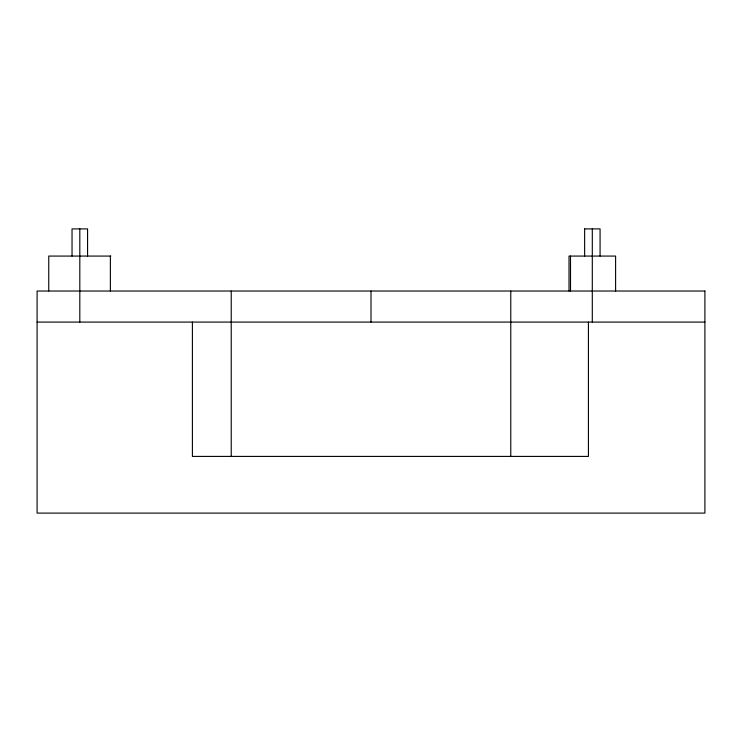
<?xml version="1.0" encoding="UTF-8"?>
<svg xmlns="http://www.w3.org/2000/svg" width="742" height="742" viewBox="0 0 742 742"><rect width="100%" height="100%" fill="white"/><g stroke="black" fill="none" stroke-linecap="round" stroke-linejoin="round"><path stroke-width="1.11" d="M584.538 228.898L600.074 228.898L600.074 256.073M110.864 256.073L48.749 256.073L48.749 291.022M37.1 322.084L704.9 322.084M615.6 291.022L615.6 256.073L569.012 256.073L569.012 291.022M592.302 228.898L592.302 322.084M588.425 322.084L588.425 456.413L192.401 456.413L192.401 322.084M584.631 228.898L584.631 256.073M570.505 256.073L570.505 291.022M510.774 291.022L510.774 456.413M371 291.022L371 322.084M231.226 291.022L231.226 456.413M110.373 256.073L110.373 291.022M87.575 256.073L87.575 228.898L72.039 228.898L72.039 256.073M79.811 228.898L79.811 322.084M704.9 291.022L37.1 291.022L37.1 513.102L704.9 513.102L704.9 291.022"/></g></svg>
